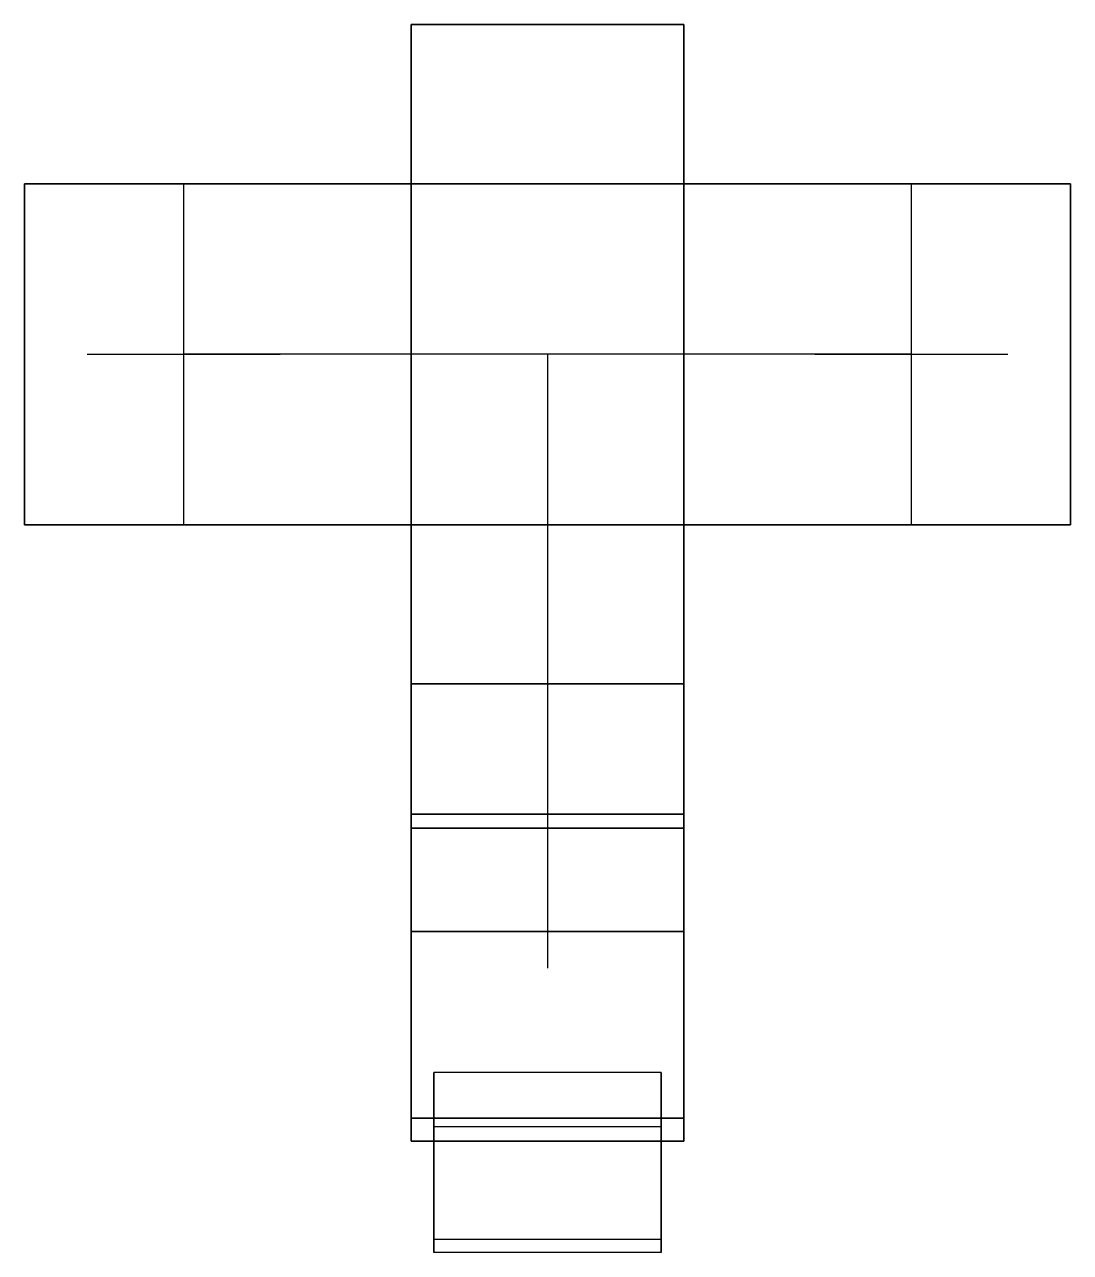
# Model space of a CAD drawing. Extents: x -23 to 23, y -39.5 to 14.5.
import ezdxf

# ---------------------------------------------------------------- set-up
doc = ezdxf.new("R2010")
doc.units = 0
doc.header["$MEASUREMENT"] = 0
doc.layers.get('0').update_dxf_attribs({"linetype": 'CONTINUOUS'})
doc.layers.add('CONTORNO', color=1, linetype='CONTINUOUS')
doc.layers.add('CORPO', color=253, linetype='CONTINUOUS')

msp = doc.modelspace()

# ---------------------------------------------------------------- linework, layer by layer
at = {"extrusion": (-1, 0, 6.12303e-17)}
for p, q in [((-20.24, 0, -2), (-11.76, 0, -2)), ((-16, 0), (-16, 0, -2)), ((0, 0), (0, -27)), ((11.76, 0, -2), (20.24, 0, -2)), ((16, 0), (16, 0, -2))]:
    msp.add_line(p, q, dxfattribs=at)
at = {"extrusion": (-6.12303e-17, 0, -1)}
msp.add_line((16, 0), (-16, 0), dxfattribs=at)
at = {"layer": 'CONTORNO', "linetype": 'BYBLOCK'}
msp.add_lwpolyline([(16, 7.5), (16, -7.5), (-16, -7.5), (-16, 7.5), (16, 7.5)], dxfattribs=at)
at = {"layer": 'CORPO'}
for points in [[(-6, 14.5), (-6, 14.5, -10), (-6, -14.5, -10), (-6, -14.5)], [(-6, 14.5), (-6, -14.5), (-6, -14.5, -10), (-6, 14.5, -10)], [(-6, -14.5, -10), (-6, 14.5, -10), (6, 14.5, -10), (6, -14.5, -10)], [(6, 14.5, -10), (-6, 14.5, -10), (-6, 14.5), (6, 14.5)], [(6, -14.5), (6, -14.5, -10), (6, 14.5, -10), (6, 14.5)], [(-23, -7.5), (23, -7.5), (23, 7.5), (-23, 7.5)], [(-23, 7.5), (23, 7.5), (23, 7.5, -2), (-23, 7.5, -2)], [(-23, 7.5, -2), (23, 7.5, -2), (23, -7.5, -2), (-23, -7.5, -2)], [(-23, -7.5, -2), (-23, -7.5), (-23, 7.5), (-23, 7.5, -2)], [(23, 7.5), (23, -7.5), (23, -7.5, -2), (23, 7.5, -2)], [(23, -7.5), (-23, -7.5), (-23, -7.5, -2), (23, -7.5, -2)], [(-6, -25.38, -20), (-6, -20.84, -10.04), (-6, -14.5, -10), (-6, -20.23, -27)], [(-6, -20.84, -10.04), (-6, -14.5, -1.5), (-6, -14.5, -10), (-6, -20.84, -10.04)], [(-6, -20.23, -27), (-6, -14.5, -10), (6, -14.5, -10), (6, -20.23, -27)], [(-6, -14.5), (-6, -14.5, -1.5), (6, -14.5, -1.5), (6, -14.5)], [(-6, -14.5, -1.5), (-6, -20.84, -10.04), (6, -20.84, -10.04), (6, -14.5, -1.5)], [(6, -20.84, -10.04), (6, -25.38, -20), (6, -20.23, -27), (6, -14.5, -10)], [(6, -14.5, -10), (6, -14.5, -1.5), (6, -20.84, -10.04), (6, -14.5, -10)], [(-6, -33.6, -20), (-6, -25.38, -20), (-6, -20.23, -27), (-6, -34.6, -27)], [(-6, -34.6, -27), (-6, -20.23, -27), (6, -20.23, -27), (6, -34.6, -27)], [(6, -20.23, -27), (6, -25.38, -20), (6, -33.6, -20), (6, -34.6, -27)], [(-6, -20.84, -10.04), (-6, -25.38, -20), (6, -25.38, -20), (6, -20.84, -10.04)], [(-6, -25.38, -20), (-6, -33.6, -20), (6, -33.6, -20), (6, -25.38, -20)], [(-5, -39.5, -8.41), (-5, -38.92, -7.91), (-5, -31.58, -25.07), (-5, -33.96, -26.57)], [(-5, -31.58, -25.07), (-5, -38.92, -7.91), (5, -38.92, -7.91), (5, -31.58, -25.07)], [(5, -31.58, -25.07), (5, -38.92, -7.91), (5, -39.5, -8.41), (5, -33.96, -26.57)], [(6, -33.6, -20), (-6, -33.6, -20), (-6, -34.6, -27), (6, -34.6, -27)], [(-5, -39.5, -8.41), (-5, -33.96, -26.57), (5, -33.96, -26.57), (5, -39.5, -8.41)]]:
    msp.add_3dface(points, dxfattribs=at)

doc.saveas('drawing.dxf')
